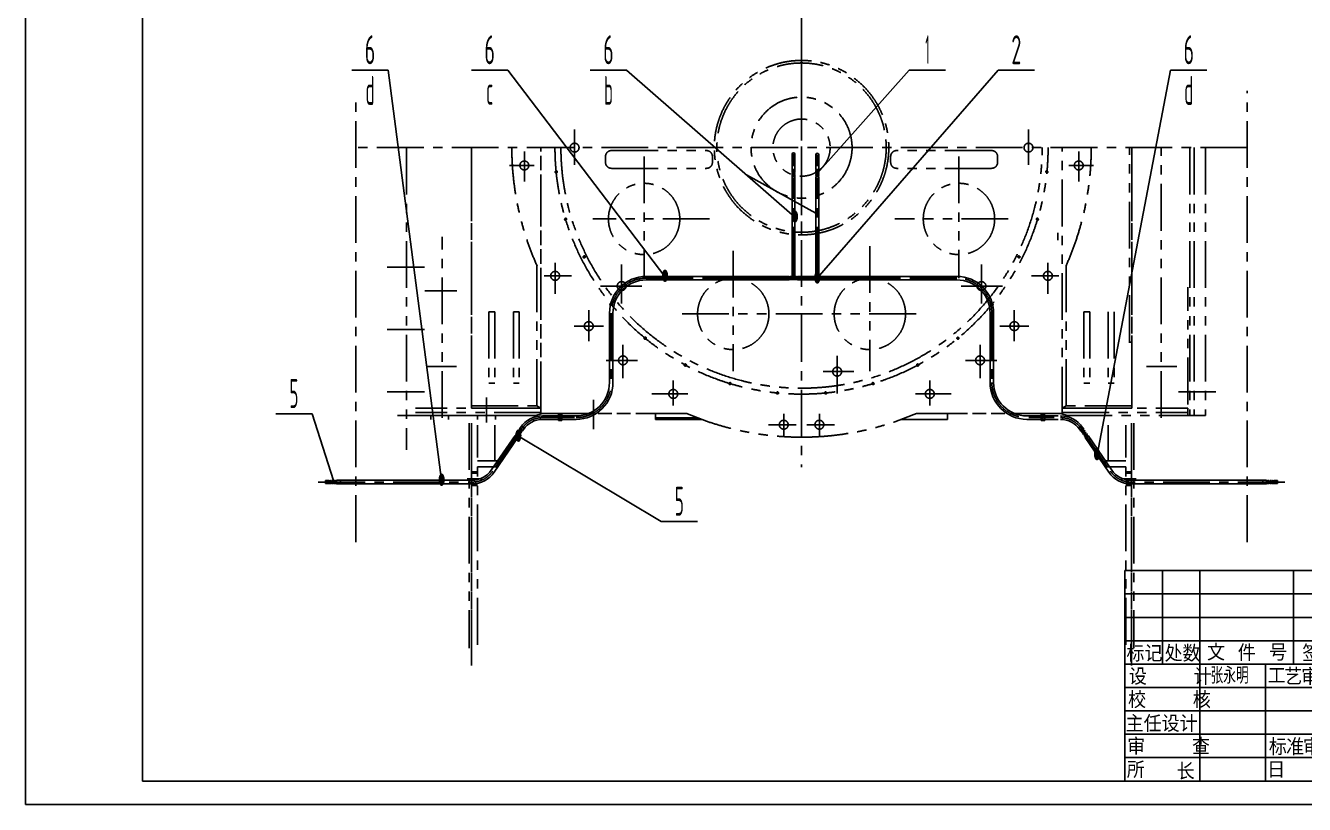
# Model space of a CAD drawing. Header units: millimetres. Extents: x 0 to 16800, y 0 to 11880.
# Drawn here: x 0 to 10934, y 0 to 6662 of the extents above; entities that cross this region are included whole.
import ezdxf
from ezdxf.enums import TextEntityAlignment as Align

# ---------------------------------------------------------------- set-up
doc = ezdxf.new("R2010")
doc.units = ezdxf.units.MM
doc.header["$LTSCALE"] = 400
doc.linetypes.add('G', pattern=[2, 1.25, -0.25, 0.25, -0.25])
doc.linetypes.add('K', pattern=[2.5, 1.25, -0.25, 0.25, -0.25, 0.25, -0.25])
for name, color, linetype in [('01', 7, 'Continuous'), ('02', 1, 'Continuous'), ('05', 4, 'G'), ('07', 6, 'K'), ('11', 3, 'Continuous'), ('THICK', 7, 'Continuous')]:
    doc.layers.add(name, color=color, linetype=linetype)
doc.styles.add('HZLIB', font='TXT.shx', dxfattribs={"width": 0.5, "height": 140})
doc.styles.get("Standard").update_dxf_attribs({"font": 'isocp', "width": 0.707, "bigfont": 'intecad.shx'})

# ---------------------------------------------------------------- blocks, each defined once
blk = doc.blocks.new('*X6')
at = {"color": 0}
for p, q in [((122.34, 4.5), (123.72, 4.5)), ((122.82, 4.8), (123.24, 4.8))]:
    blk.add_line(p, q, dxfattribs=at)
blk = doc.blocks.new('*X5')
at = {"color": 0}
for p, q in [((120.53, 7.8), (125.53, 7.8)), ((120.53, 7.5), (125.53, 7.5)), ((120.53, 7.2), (120.79, 7.2)), ((125.27, 7.2), (125.53, 7.2))]:
    blk.add_line(p, q, dxfattribs=at)
blk = doc.blocks.new('*X4')
at = {"color": 0}
for p, q in [((119.8, 8.4), (120.72, 8.4)), ((120.66, 8.7), (121.92, 8.7)), ((121.52, 9), (123.12, 9)), ((122.38, 9.3), (124.32, 9.3)), ((123.24, 9.6), (125.52, 9.6)), ((124.1, 9.9), (128.52, 9.9)), ((124.97, 10.2), (127.67, 10.2)), ((125.83, 10.5), (126.82, 10.5)), ((127.02, 9.6), (129.37, 9.6)), ((128.22, 9.3), (130.22, 9.3)), ((129.42, 9), (131.07, 9)), ((130.62, 8.7), (131.92, 8.7)), ((131.82, 8.4), (132.77, 8.4)), ((118.22, 7.8), (118.32, 7.8)), ((118.22, 7.5), (118.27, 7.5)), ((118.22, 7.2), (118.27, 7.2)), ((118.22, 6.9), (118.27, 6.9)), ((118.22, 6.6), (118.27, 6.6)), ((118.22, 6.3), (118.27, 6.3)), ((118.22, 6), (118.27, 6)), ((118.22, 5.7), (118.27, 5.7)), ((118.94, 8.1), (119.52, 8.1)), ((133.02, 8.1), (133.62, 8.1)), ((134.22, 7.8), (134.32, 7.8)), ((134.27, 7.5), (134.32, 7.5)), ((134.27, 7.2), (134.32, 7.2)), ((134.27, 6.9), (134.32, 6.9)), ((134.27, 6.6), (134.32, 6.6)), ((134.27, 6.3), (134.32, 6.3)), ((134.27, 6), (134.32, 6)), ((134.27, 5.7), (134.32, 5.7)), ((118.22, 5.4), (118.27, 5.4)), ((118.22, 5.1), (118.27, 5.1)), ((118.22, 4.8), (118.27, 4.8)), ((118.79, 4.5), (119.42, 4.5)), ((119.61, 4.2), (120.62, 4.2)), ((120.43, 3.9), (121.82, 3.9)), ((121.26, 3.6), (123.02, 3.6)), ((122.08, 3.3), (124.22, 3.3)), ((122.91, 3), (125.42, 3)), ((127.12, 3), (129.7, 3)), ((128.32, 3.3), (130.51, 3.3)), ((129.52, 3.6), (131.32, 3.6)), ((130.72, 3.9), (132.14, 3.9)), ((131.92, 4.2), (132.95, 4.2)), ((133.12, 4.5), (133.76, 4.5)), ((134.27, 5.4), (134.32, 5.4)), ((134.27, 5.1), (134.32, 5.1)), ((134.27, 4.8), (134.32, 4.8)), ((123.73, 2.7), (128.89, 2.7)), ((124.55, 2.4), (128.07, 2.4)), ((125.38, 2.1), (127.26, 2.1)), ((126.2, 1.8), (126.45, 1.8))]:
    blk.add_line(p, q, dxfattribs=at)
blk = doc.blocks.new('*X7')
at = {"color": 0}
for p, q in [((127.06, 7.8), (132.06, 7.8)), ((127.06, 7.5), (132.06, 7.5)), ((127.06, 7.2), (127.32, 7.2)), ((128.3, 5.7), (130.1, 5.7)), ((128.77, 6), (130.57, 6)), ((129.23, 6.3), (131.04, 6.3)), ((129.7, 6.6), (131.51, 6.6)), ((130.16, 6.9), (131.98, 6.9)), ((130.62, 7.2), (132.06, 7.2)), ((127.84, 5.4), (129.64, 5.4))]:
    blk.add_line(p, q, dxfattribs=at)
blk = doc.blocks.new('*X8')
at = {"color": 0}
for p, q in [((127.06, 4.8), (132.06, 4.8)), ((127.06, 4.5), (132.06, 4.5)), ((131.84, 5.1), (132.06, 5.1))]:
    blk.add_line(p, q, dxfattribs=at)
blk = doc.blocks.new('headb')
at = {"layer": 'THICK'}
for p, q in [((-180, 45), (-180, 0)), ((-180, 45), (0, 45)), ((-172, 44.98), (-172, 45)), ((-172, 25), (-172, 45)), ((-164, 0), (-164, 45)), ((-144, 25), (-144, 45)), ((-130, 25), (-130, 45)), ((-120, 0), (-120, 45)), ((-65, 0), (-65, 45)), ((0, 0), (0, 45)), ((-180, 30), (-120, 30)), ((-65, 30), (0, 30)), ((-180, 25), (-120, 25)), ((-150, 0), (-150, 25)), ((-134, 0), (-134, 25)), ((-65, 24), (0, 24)), ((-49, 18), (-49, 24)), ((-32, 12), (-32, 24)), ((-16, 18), (-16, 24)), ((-120, 17.93), (-65, 17.93)), ((-65, 18), (0, 18)), ((-65, 12), (0, 12)), ((-180, 0), (0, 0))]:
    blk.add_line(p, q, dxfattribs=at)
at = {"layer": 'THICK', "color": 3}
for p, q in [((-180, 40), (-120, 40)), ((-180, 35), (-120, 35)), ((-180, 20), (-120, 20)), ((-180, 15), (-120, 15)), ((-180, 10), (-120, 10)), ((-61.04, 7.61), (-52.93, 10.43)), ((-60.99, 7.54), (-52.99, 9.54)), ((-52.99, 9.54), (-44.99, 7.54)), ((-52.93, 10.43), (-44.93, 7.61)), ((-61.04, 4.46), (-61.04, 7.61)), ((-60.99, 4.54), (-60.99, 7.54)), ((-58.73, 6.7), (-58.73, 7.7)), ((-58.73, 7.7), (-53.73, 7.7)), ((-58.23, 7.2), (-58.73, 6.7)), ((-54.23, 7.2), (-58.23, 7.2)), ((-56.45, 7.2), (-56.45, 4.46)), ((-56.23, 7.2), (-56.23, 4.46)), ((-55.98, 7.2), (-55.98, 4.46)), ((-53.73, 6.7), (-54.23, 7.2)), ((-53.73, 7.7), (-53.73, 6.7)), ((-52.2, 7.7), (-52.2, 6.7)), ((-52.2, 7.7), (-47.2, 7.7)), ((-52.2, 6.7), (-51.7, 7.2)), ((-48.26, 7.2), (-52.2, 4.65)), ((-51.7, 7.2), (-48.26, 7.2)), ((-47.2, 6.71), (-49.76, 5.07)), ((-47.2, 7.7), (-47.2, 6.7)), ((-44.99, 7.54), (-44.99, 4.54)), ((-44.93, 7.61), (-44.93, 4.46)), ((-180, 5), (-120, 5)), ((-52.93, 1.51), (-61.04, 4.46)), ((-52.99, 2.54), (-60.99, 4.54)), ((-56.23, 4.69), (-57.2, 4.08)), ((-57.2, 4.08), (-56.23, 4.08)), ((-56.23, 4.69), (-55.26, 4.08)), ((-55.26, 4.08), (-56.23, 4.08)), ((-44.99, 4.54), (-52.99, 2.54)), ((-44.93, 4.46), (-52.93, 1.51)), ((-52.2, 4.65), (-52.2, 4.08)), ((-52.2, 4.08), (-47.2, 4.08)), ((-49.76, 5.07), (-50.52, 4.58)), ((-47.7, 4.58), (-50.52, 4.58)), ((-47.2, 5.08), (-47.7, 4.58)), ((-47.2, 4.08), (-47.2, 5.08))]:
    blk.add_line(p, q, dxfattribs=at)
for name in ['*X4', '*X5', '*X7', '*X6', '*X8']:
    blk.add_blockref(name, (-179.26, -0.24), dxfattribs=at)
at = {"insert": (-161.72, 24.32), "char_height": 3.5, "width": 10.6801, "attachment_point": 1}
blk.add_mtext('张永明', dxfattribs=at)
at = {"layer": 'THICK', "color": 3}
for s, height, p in [('\\M+5B1EA\\M+5BCC7', 3.5, (-175.84, 27.44)), ('\\M+5B4A6\\M+5CAFD', 3.5, (-167.69, 27.44)), ('\\M+5CEC4', 3.5, (-160.55, 27.69)), ('\\M+5BCFE', 3.5, (-153.97, 27.57)), ('\\M+5BAC5', 3.5, (-147.27, 27.57)), ('\\M+5C8D5\\M+5C6DA', 3.5, (-124.75, 27.41)), ('\\M+5B9A4', 3.5, (-147.58, 22.5)), ('\\M+5D2D5', 3.5, (-144.03, 22.5)), ('\\M+5C9F3', 3.5, (-140.42, 22.5)), ('\\M+5B2E9', 3.5, (-136.94, 22.36)), ('\\M+5B9B2          \\M+5D5C5', 3.5, (-48.72, 15.02)), ('\\M+5B5DA          \\M+5D5C5', 3.5, (-15.74, 15.02)), ('\\M+5CDA8\\M+5D3C3\\M+5BCBC\\M+5CAF5\\M+5CCF5\\M+5BCFE', 5, (-91.97, 12.99)), ('\\M+5B1EA', 3.5, (-147.32, 7.46)), ('\\M+5D7BC', 3.5, (-143.65, 7.46)), ('\\M+5C9F3', 3.5, (-140.04, 7.46)), ('\\M+5B2E9', 3.5, (-136.84, 7.46)), ('\\M+5CBF9', 3.5, (-177.7, 2.53)), ('\\M+5B3A4', 3.5, (-167.02, 2.21))]:
    blk.add_text(s, height=height, dxfattribs=at).set_placement(p, align=Align.MIDDLE)
for s, p in [('\\M+5C7A9 \\M+5D7D6', (-142.1, 25.56)), ('\\M+5C9E8     \\M+5BCC6', (-179.18, 20.57)), ('\\M+5D6D8   \\M+5C1BF', (-62.07, 19.09)), ('\\M+5B1C8   \\M+5C0FD', (-30.16, 19.17)), ('\\M+5D0A3     \\M+5BACB', (-179.36, 15.59)), ('\\M+5D6F7\\M+5C8CE\\M+5C9E8\\M+5BCC6', (-179.87, 10.5)), ('\\M+5C9F3     \\M+5B2E9', (-179.54, 5.64)), ('\\M+5C8D5     \\M+5C6DA', (-149.6, 0.66))]:
    blk.add_text(s, height=3.5, dxfattribs=at).set_placement(p)
at = {"layer": 'THICK', "color": 3, "width": 0.8}
blk.add_text('\\M+5CCAB\\M+5D6D8\\M+5BCBC\\M+5CAF5\\M+5D6D0\\M+5D0C4', height=7, dxfattribs=at).set_placement((-41.48, 1.9))
at = {"layer": 'THICK', "color": 3, "style": 'HZLIB', "width": 0.8}
blk.add_text('JB/T 5000', height=4, dxfattribs=at).set_placement((-105.63, 3.05))
blk = doc.blocks.new('*U11')
at = {"layer": '01'}
for points in [[(25, 292), (25, 5)], [(25, 5), (415, 5)]]:
    blk.add_lwpolyline(points, dxfattribs=at)
at = {"layer": '02'}
for points in [[(0, 297), (0, 0)], [(0, 0), (420, 0)]]:
    blk.add_lwpolyline(points, dxfattribs=at)

msp = doc.modelspace()

# ---------------------------------------------------------------- linework, layer by layer
at = {"layer": '01', "ltscale": 0.8}
for p, q in [((6552.99, 5463.41), (6552.99, 5565.02)), ((6577.99, 5463.41), (6577.99, 5560.9)), ((6756.77, 5463.41), (6756.77, 5557.81)), ((6781.77, 5463.41), (6781.77, 5556.78)), ((6552.99, 5463.41), (6552.99, 5431.41)), ((6577.99, 5463.41), (6552.99, 5463.41)), ((6552.99, 5421.41), (6552.99, 5411.41)), ((6552.99, 5411.41), (6552.99, 5421.41)), ((6552.99, 5405.99), (6552.99, 5395.99)), ((6552.99, 5395.99), (6552.99, 5405.99)), ((6552.99, 5378.56), (6552.99, 5388.56)), ((6552.99, 5378.56), (6552.99, 5388.56)), ((6552.99, 5378.56), (6552.99, 5388.56)), ((6552.99, 5336.56), (6552.99, 5368.56)), ((6552.99, 5336.56), (6552.99, 5368.56)), ((6554.79, 5431.41), (6554.79, 5421.41)), ((6554.79, 5368.56), (6554.79, 5378.56)), ((6554.79, 5368.56), (6554.79, 5378.56)), ((6556.77, 5395.99), (6556.77, 5388.56)), ((6556.96, 5411.41), (6556.96, 5405.99)), ((6560.78, 5421.41), (6560.78, 5411.41)), ((6560.78, 5405.99), (6560.78, 5395.99)), ((6560.78, 5378.56), (6560.78, 5388.56)), ((6560.78, 5378.56), (6560.78, 5388.56)), ((6570.19, 5421.41), (6570.19, 5411.41)), ((6570.19, 5405.99), (6570.19, 5395.99)), ((6570.19, 5378.56), (6570.19, 5388.56)), ((6570.19, 5378.56), (6570.19, 5388.56)), ((6574.59, 5411.41), (6574.59, 5405.99)), ((6574.59, 5395.99), (6574.59, 5388.56)), ((6576.18, 5431.41), (6576.18, 5421.41)), ((6576.18, 5368.56), (6576.18, 5378.56)), ((6576.18, 5368.56), (6576.18, 5378.56)), ((6577.99, 5463.41), (6577.99, 5431.41)), ((6577.99, 5421.41), (6577.99, 5411.41)), ((6577.99, 5411.41), (6577.99, 5421.41)), ((6577.99, 5405.99), (6577.99, 5395.99)), ((6577.99, 5395.99), (6577.99, 5405.99)), ((6577.99, 5378.56), (6577.99, 5388.56)), ((6577.99, 5378.56), (6577.99, 5388.56)), ((6577.99, 5378.56), (6577.99, 5388.56)), ((6577.99, 5336.56), (6577.99, 5368.56)), ((6577.99, 5336.56), (6577.99, 5368.56)), ((6756.77, 5463.41), (6756.77, 5431.41)), ((6781.77, 5463.41), (6756.77, 5463.41)), ((6756.77, 5411.41), (6756.77, 5421.41)), ((6756.77, 5421.41), (6756.77, 5411.41)), ((6756.77, 5395.99), (6756.77, 5405.99)), ((6756.77, 5405.99), (6756.77, 5395.99)), ((6756.77, 5378.56), (6756.77, 5388.56)), ((6756.77, 5378.56), (6756.77, 5388.56)), ((6756.77, 5378.56), (6756.77, 5388.56)), ((6756.77, 5336.56), (6756.77, 5368.56)), ((6756.77, 5336.56), (6756.77, 5368.56)), ((6758.58, 5431.41), (6758.58, 5421.41)), ((6758.58, 5368.56), (6758.58, 5378.56)), ((6758.58, 5368.56), (6758.58, 5378.56)), ((6760.01, 5411.41), (6760.01, 5405.99)), ((6760.01, 5395.99), (6760.01, 5388.56)), ((6764.57, 5421.41), (6764.57, 5411.41)), ((6764.57, 5405.99), (6764.57, 5395.99)), ((6764.57, 5378.56), (6764.57, 5388.56)), ((6764.57, 5378.56), (6764.57, 5388.56)), ((6773.98, 5421.41), (6773.98, 5411.41)), ((6773.98, 5405.99), (6773.98, 5395.99)), ((6773.98, 5378.56), (6773.98, 5388.56)), ((6773.98, 5378.56), (6773.98, 5388.56)), ((6778.08, 5395.99), (6778.08, 5388.56)), ((6778.9, 5411.41), (6778.9, 5405.99)), ((6779.96, 5431.41), (6779.96, 5421.41)), ((6779.96, 5368.56), (6779.96, 5378.56)), ((6779.96, 5368.56), (6779.96, 5378.56)), ((6781.77, 5463.41), (6781.77, 5431.41)), ((6781.77, 5411.41), (6781.77, 5421.41)), ((6781.77, 5421.41), (6781.77, 5411.41)), ((6781.77, 5395.99), (6781.77, 5405.99)), ((6781.77, 5405.99), (6781.77, 5395.99)), ((6781.77, 5378.56), (6781.77, 5388.56)), ((6781.77, 5378.56), (6781.77, 5388.56)), ((6781.77, 5378.56), (6781.77, 5388.56)), ((6781.77, 5336.56), (6781.77, 5368.56)), ((6781.77, 5336.56), (6781.77, 5368.56)), ((6552.99, 4572.65), (6552.99, 5354.57)), ((6577.99, 5336.56), (6552.99, 5336.56)), ((6577.99, 5336.56), (6552.99, 5336.56)), ((6577.99, 4572.65), (6577.99, 5355.87)), ((6756.77, 4572.65), (6756.77, 5354.57)), ((6781.77, 5336.56), (6756.77, 5336.56)), ((6781.77, 5336.56), (6756.77, 5336.56)), ((6781.77, 4572.65), (6781.77, 5355.87)), ((6528.18, 4512.29), (6538.18, 4512.29)), ((6528.18, 4490.9), (6538.18, 4490.9)), ((6538.18, 4514.09), (6548.18, 4514.09)), ((6538.18, 4506.3), (6548.18, 4506.3)), ((6538.18, 4496.89), (6548.18, 4496.89)), ((6538.18, 4489.09), (6548.18, 4489.09)), ((6548.18, 4514.09), (6548.18, 4489.09)), ((6556.11, 4509.89), (6548.18, 4509.89)), ((6548.18, 4490.99), (6581.07, 4490.99)), ((6552.99, 4572.65), (6552.99, 4540.65)), ((6577.99, 4572.65), (6552.99, 4572.65)), ((6552.99, 4530.65), (6552.99, 4520.65)), ((6554.79, 4540.65), (6554.79, 4530.65)), ((6555.4, 4520.65), (6555.4, 4514.09)), ((6555.4, 4514.09), (6573.47, 4514.09)), ((6556.11, 4514.09), (6556.11, 4509.89)), ((6560.78, 4530.65), (6560.78, 4520.65)), ((6565.49, 4501.59), (6565.49, 4528.59)), ((6570.19, 4530.65), (6570.19, 4520.65)), ((6572.73, 4514.09), (6572.73, 4509.89)), ((6572.73, 4509.89), (6581.07, 4509.89)), ((6573.47, 4514.09), (6573.47, 4520.65)), ((6576.18, 4540.65), (6576.18, 4530.65)), ((6577.99, 4572.65), (6577.99, 4540.65)), ((6577.99, 4530.65), (6577.99, 4520.65)), ((6591.07, 4514.09), (6581.07, 4514.09)), ((6581.07, 4514.09), (6581.07, 4489.09)), ((6591.07, 4506.3), (6581.07, 4506.3)), ((6591.07, 4496.89), (6581.07, 4496.89)), ((6591.07, 4489.09), (6581.07, 4489.09)), ((6601.07, 4512.29), (6591.07, 4512.29)), ((6601.07, 4490.9), (6591.07, 4490.9)), ((6731.96, 4512.29), (6741.96, 4512.29)), ((6731.96, 4490.9), (6741.96, 4490.9)), ((6741.96, 4514.09), (6751.96, 4514.09)), ((6741.96, 4506.3), (6751.96, 4506.3)), ((6741.96, 4496.89), (6751.96, 4496.89)), ((6741.96, 4489.09), (6751.96, 4489.09)), ((6751.96, 4514.09), (6751.96, 4489.09)), ((6759.89, 4509.89), (6751.96, 4509.89)), ((6751.96, 4490.99), (6784.86, 4490.99)), ((6756.77, 4572.65), (6756.77, 4540.65)), ((6781.77, 4572.65), (6756.77, 4572.65)), ((6756.77, 4530.65), (6756.77, 4520.65)), ((6758.58, 4540.65), (6758.58, 4530.65)), ((6759.18, 4520.65), (6759.18, 4514.09)), ((6759.18, 4514.09), (6777.25, 4514.09)), ((6759.89, 4514.09), (6759.89, 4509.89)), ((6764.57, 4530.65), (6764.57, 4520.65)), ((6769.27, 4501.59), (6769.27, 4528.59)), ((6773.98, 4530.65), (6773.98, 4520.65)), ((6776.51, 4514.09), (6776.51, 4509.89)), ((6776.51, 4509.89), (6784.86, 4509.89)), ((6777.25, 4514.09), (6777.25, 4520.65)), ((6779.96, 4540.65), (6779.96, 4530.65)), ((6781.77, 4572.65), (6781.77, 4540.65)), ((6781.77, 4530.65), (6781.77, 4520.65)), ((6784.86, 4514.09), (6784.86, 4489.09)), ((6794.86, 4514.09), (6784.86, 4514.09)), ((6794.86, 4506.3), (6784.86, 4506.3)), ((6794.86, 4496.89), (6784.86, 4496.89)), ((6794.86, 4489.09), (6784.86, 4489.09)), ((6804.86, 4512.29), (6794.86, 4512.29)), ((6804.86, 4490.9), (6794.86, 4490.9)), ((3615.96, 3325.19), (3463.96, 3325.19)), ((3463.96, 3325.19), (3463.96, 3293.09)), ((3615.96, 3325.19), (3615.96, 3293.09)), ((4192.91, 3163.26), (4198.56, 3171.51)), ((4192.91, 3163.26), (4198.56, 3171.51)), ((4192.91, 3163.26), (4198.56, 3171.51)), ((4205.88, 3175.5), (4201.68, 3169.37)), ((4202.76, 3177.64), (4208.41, 3185.89)), ((4208.41, 3185.89), (4202.76, 3177.64)), ((4214.84, 3181.49), (4209.19, 3173.24)), ((4214.75, 3188.12), (4211.69, 3183.65)), ((4218.26, 3200.27), (4212.61, 3192.02)), ((4218.26, 3200.27), (4212.61, 3192.02)), ((4218.26, 3200.27), (4212.61, 3192.02)), ((4222.6, 3176.17), (4216.95, 3167.92)), ((4224.69, 3195.86), (4219.04, 3187.61)), ((4224.69, 3195.86), (4219.04, 3187.61)), ((4225.4, 3207.5), (4219.75, 3199.25)), ((4225.4, 3207.5), (4219.75, 3199.25)), ((4231.26, 3223.59), (4221.89, 3209.9)), ((4223.38, 3163.51), (4229.03, 3171.76)), ((4229.03, 3171.76), (4223.38, 3163.51)), ((4229.3, 3178.16), (4226.23, 3173.68)), ((4232.45, 3190.54), (4226.8, 3182.3)), ((4232.45, 3190.54), (4226.8, 3182.3)), ((4238.88, 3186.14), (4233.23, 3177.89)), ((4238.88, 3186.14), (4233.23, 3177.89)), ((4238.88, 3186.14), (4233.23, 3177.89)), ((4243.05, 3195.41), (4237.39, 3187.16)), ((4243.05, 3195.41), (4237.39, 3187.16)), ((4264.69, 3219.37), (4239.94, 3236.33)), ((4262.62, 3220.79), (4242, 3234.92)), ((4255.96, 3206.63), (4246.6, 3192.98)), ((9004.24, 3219.37), (9028.98, 3236.33)), ((9006.3, 3220.79), (9026.92, 3234.92)), ((9012.97, 3206.63), (9022.32, 3192.98)), ((9025.88, 3195.41), (9031.53, 3187.16)), ((9025.88, 3195.41), (9031.53, 3187.16)), ((9030.04, 3186.14), (9035.69, 3177.89)), ((9030.04, 3186.14), (9035.69, 3177.89)), ((9030.04, 3186.14), (9035.69, 3177.89)), ((9036.47, 3190.54), (9042.12, 3182.3)), ((9036.47, 3190.54), (9042.12, 3182.3)), ((9037.66, 3223.59), (9047.03, 3209.9)), ((9039.63, 3178.16), (9042.69, 3173.68)), ((9045.54, 3163.51), (9039.89, 3171.76)), ((9039.89, 3171.76), (9045.54, 3163.51)), ((9043.52, 3207.5), (9049.17, 3199.25)), ((9043.52, 3207.5), (9049.17, 3199.25)), ((9044.23, 3195.86), (9049.88, 3187.61)), ((9044.23, 3195.86), (9049.88, 3187.61)), ((9046.32, 3176.17), (9051.97, 3167.92)), ((9050.66, 3200.27), (9056.31, 3192.02)), ((9050.66, 3200.27), (9056.31, 3192.02)), ((9050.66, 3200.27), (9056.31, 3192.02)), ((9054.08, 3181.49), (9059.73, 3173.24)), ((9054.17, 3188.12), (9057.23, 3183.65)), ((9066.16, 3177.64), (9060.51, 3185.89)), ((9060.51, 3185.89), (9066.16, 3177.64)), ((9063.04, 3175.5), (9067.24, 3169.37)), ((9076.02, 3163.26), (9070.36, 3171.51)), ((9076.02, 3163.26), (9070.36, 3171.51)), ((9076.02, 3163.26), (9070.36, 3171.51)), ((3981.49, 2859.02), (4185.23, 3156.4)), ((4006.18, 2842.07), (4209.94, 3139.47)), ((4191.85, 3113.07), (4167.11, 3130.03)), ((4189.79, 3114.49), (4169.17, 3128.62)), ((4188.74, 3153.99), (4194.4, 3162.24)), ((4188.74, 3153.99), (4194.4, 3162.24)), ((4199.34, 3158.86), (4204.99, 3167.11)), ((4199.34, 3158.86), (4204.99, 3167.11)), ((4206.39, 3141.91), (4212.04, 3150.15)), ((4206.39, 3141.91), (4212.04, 3150.15)), ((4207.1, 3153.54), (4212.75, 3161.79)), ((4207.1, 3153.54), (4212.75, 3161.79)), ((4213.53, 3149.13), (4219.18, 3157.38)), ((4213.53, 3149.13), (4219.18, 3157.38)), ((4213.53, 3149.13), (4219.18, 3157.38)), ((4220.58, 3165.43), (4216.38, 3159.3)), ((9048.34, 3165.43), (9052.54, 3159.3)), ((9055.39, 3149.13), (9049.74, 3157.38)), ((9055.39, 3149.13), (9049.74, 3157.38)), ((9055.39, 3149.13), (9049.74, 3157.38)), ((9061.82, 3153.54), (9056.17, 3161.79)), ((9061.82, 3153.54), (9056.17, 3161.79)), ((9062.53, 3141.91), (9056.88, 3150.15)), ((9062.53, 3141.91), (9056.88, 3150.15)), ((9262.75, 2842.07), (9058.98, 3139.47)), ((9069.59, 3158.86), (9063.93, 3167.11)), ((9069.59, 3158.86), (9063.93, 3167.11)), ((9080.18, 3153.99), (9074.52, 3162.24)), ((9080.18, 3153.99), (9074.52, 3162.24)), ((9077.07, 3113.07), (9101.82, 3130.03)), ((9079.13, 3114.49), (9099.75, 3128.62)), ((9287.44, 2859.02), (9083.69, 3156.4)), ((2564.4, 2769.56), (2564.4, 2744.56)), ((2564.4, 2769.56), (2596.4, 2769.56)), ((2564.4, 2744.56), (2596.4, 2744.56)), ((2596.4, 2767.76), (2606.4, 2767.76)), ((2596.4, 2746.37), (2606.4, 2746.37)), ((2616.4, 2769.56), (2606.4, 2769.56)), ((2606.4, 2769.56), (2616.4, 2769.56)), ((2606.4, 2761.77), (2616.4, 2761.77)), ((2606.4, 2752.36), (2616.4, 2752.36)), ((2616.4, 2744.56), (2606.4, 2744.56)), ((2606.4, 2744.56), (2616.4, 2744.56)), ((2616.4, 2766.17), (2621.83, 2766.17)), ((2616.4, 2748.54), (2621.83, 2748.54)), ((2631.83, 2769.56), (2621.83, 2769.56)), ((2621.83, 2769.56), (2631.83, 2769.56)), ((2621.83, 2761.77), (2631.83, 2761.77)), ((2621.83, 2752.36), (2631.83, 2752.36)), ((2631.83, 2744.56), (2621.83, 2744.56)), ((2621.83, 2744.56), (2631.83, 2744.56)), ((2631.83, 2766.17), (2639.25, 2766.17)), ((2631.83, 2748.35), (2639.25, 2748.35)), ((2649.25, 2769.56), (2639.25, 2769.56)), ((2649.25, 2769.56), (2639.25, 2769.56)), ((2649.25, 2769.56), (2639.25, 2769.56)), ((2649.25, 2761.77), (2639.25, 2761.77)), ((2649.25, 2761.77), (2639.25, 2761.77)), ((2649.25, 2752.36), (2639.25, 2752.36)), ((2649.25, 2752.36), (2639.25, 2752.36)), ((2649.25, 2744.56), (2639.25, 2744.56)), ((2649.25, 2744.56), (2639.25, 2744.56)), ((2649.25, 2744.56), (2639.25, 2744.56)), ((2659.25, 2767.76), (2649.25, 2767.76)), ((2659.25, 2767.76), (2649.25, 2767.76)), ((2659.25, 2746.37), (2649.25, 2746.37)), ((2659.25, 2746.37), (2649.25, 2746.37)), ((2691.25, 2772.07), (2659.25, 2772.07)), ((2689.88, 2742.11), (2659.25, 2742.11)), ((2689.88, 2742.06), (3816.44, 2742.06)), ((2690.65, 2772.07), (3816.5, 2772.07)), ((2691.25, 2772.07), (2691.25, 2742.06)), ((2691.25, 2769.56), (2691.25, 2744.56)), ((10578.27, 2772.07), (9405.96, 2772.07)), ((10578.27, 2772.07), (9405.96, 2772.07)), ((10579.04, 2742.06), (9406.73, 2742.06)), ((10579.04, 2742.06), (9406.73, 2742.06)), ((10577.67, 2772.07), (10577.67, 2742.06)), ((10577.67, 2772.07), (10609.67, 2772.07)), ((10577.67, 2769.56), (10577.67, 2744.56)), ((10579.04, 2742.11), (10609.67, 2742.11)), ((10609.67, 2767.76), (10619.67, 2767.76)), ((10609.67, 2767.76), (10619.67, 2767.76)), ((10609.67, 2746.37), (10619.67, 2746.37)), ((10609.67, 2746.37), (10619.67, 2746.37)), ((10619.67, 2769.56), (10629.67, 2769.56)), ((10619.67, 2769.56), (10629.67, 2769.56)), ((10619.67, 2769.56), (10629.67, 2769.56)), ((10619.67, 2761.77), (10629.67, 2761.77)), ((10619.67, 2761.77), (10629.67, 2761.77)), ((10619.67, 2752.36), (10629.67, 2752.36)), ((10619.67, 2752.36), (10629.67, 2752.36)), ((10619.67, 2744.56), (10629.67, 2744.56)), ((10619.67, 2744.56), (10629.67, 2744.56)), ((10619.67, 2744.56), (10629.67, 2744.56)), ((10637.1, 2766.17), (10629.67, 2766.17)), ((10637.1, 2748.35), (10629.67, 2748.35)), ((10647.1, 2769.56), (10637.1, 2769.56)), ((10637.1, 2769.56), (10647.1, 2769.56)), ((10647.1, 2761.77), (10637.1, 2761.77)), ((10647.1, 2752.36), (10637.1, 2752.36)), ((10647.1, 2744.56), (10637.1, 2744.56)), ((10637.1, 2744.56), (10647.1, 2744.56)), ((10652.52, 2766.17), (10647.1, 2766.17)), ((10652.52, 2748.54), (10647.1, 2748.54)), ((10662.52, 2769.56), (10652.52, 2769.56)), ((10652.52, 2769.56), (10662.52, 2769.56)), ((10662.52, 2761.77), (10652.52, 2761.77)), ((10662.52, 2752.36), (10652.52, 2752.36)), ((10662.52, 2744.56), (10652.52, 2744.56)), ((10652.52, 2744.56), (10662.52, 2744.56)), ((10672.52, 2767.76), (10662.52, 2767.76)), ((10672.52, 2746.37), (10662.52, 2746.37)), ((10704.52, 2769.56), (10672.52, 2769.56)), ((10704.52, 2744.56), (10672.52, 2744.56)), ((10704.52, 2769.56), (10704.52, 2744.56))]:
    msp.add_line(p, q, dxfattribs=at)
at = {"layer": '01', "color": 7, "linetype": 'Continuous', "ltscale": 0.8}
for p, q in [((6577.99, 5431.41), (6552.99, 5431.41)), ((6577.99, 5421.41), (6552.99, 5421.41)), ((6577.99, 5411.41), (6552.99, 5411.41)), ((6577.99, 5405.99), (6552.99, 5405.99)), ((6577.99, 5395.99), (6552.99, 5395.99)), ((6577.99, 5388.56), (6552.99, 5388.56)), ((6577.99, 5388.56), (6552.99, 5388.56)), ((6577.99, 5378.56), (6552.99, 5378.56)), ((6577.99, 5378.56), (6552.99, 5378.56)), ((6577.99, 5368.56), (6552.99, 5368.56)), ((6577.99, 5368.56), (6552.99, 5368.56)), ((6781.77, 5431.41), (6756.77, 5431.41)), ((6781.77, 5421.41), (6756.77, 5421.41)), ((6781.77, 5411.41), (6756.77, 5411.41)), ((6781.77, 5405.99), (6756.77, 5405.99)), ((6781.77, 5395.99), (6756.77, 5395.99)), ((6781.77, 5388.56), (6756.77, 5388.56)), ((6781.77, 5388.56), (6756.77, 5388.56)), ((6781.77, 5378.56), (6756.77, 5378.56)), ((6781.77, 5378.56), (6756.77, 5378.56)), ((6781.77, 5368.56), (6756.77, 5368.56)), ((6781.77, 5368.56), (6756.77, 5368.56)), ((5307.37, 4516.59), (6528.18, 4516.59)), ((5307.37, 4486.59), (6528.18, 4486.59)), ((6482.97, 4486.59), (6482.97, 4516.59)), ((6528.18, 4486.59), (6528.18, 4516.59)), ((6538.18, 4489.09), (6538.18, 4514.09)), ((6577.99, 4540.65), (6552.99, 4540.65)), ((6577.99, 4530.65), (6552.99, 4530.65)), ((6577.99, 4520.65), (6552.99, 4520.65)), ((6591.07, 4489.09), (6591.07, 4514.09)), ((7961.55, 4516.59), (6601.07, 4516.59)), ((6601.07, 4486.59), (6601.07, 4516.59)), ((7961.55, 4486.59), (6601.07, 4486.59)), ((6646.28, 4486.59), (6646.28, 4516.59)), ((6686.75, 4486.59), (6686.75, 4516.59)), ((6731.96, 4486.59), (6731.96, 4516.59)), ((6741.96, 4489.09), (6741.96, 4514.09)), ((6781.77, 4540.65), (6756.77, 4540.65)), ((6781.77, 4530.65), (6756.77, 4530.65)), ((6781.77, 4520.65), (6756.77, 4520.65)), ((6794.86, 4489.09), (6794.86, 4514.09)), ((6804.86, 4486.59), (6804.86, 4516.59)), ((6850.06, 4486.59), (6850.06, 4516.59)), ((4992.37, 4201.59), (4992.37, 3608.59)), ((5022.37, 4201.59), (5022.37, 3608.59)), ((8246.55, 4201.59), (8246.55, 3608.59)), ((8276.55, 4201.59), (8276.55, 3608.59)), ((4420.95, 3293.59), (4707.37, 3293.59)), ((4421, 3323.59), (4707.37, 3323.59)), ((4555.59, 3284.66), (4555.61, 3287.66)), ((4555.59, 3284.66), (4585.59, 3284.52)), ((4555.8, 3329.66), (4555.61, 3287.66)), ((4555.61, 3287.66), (4585.61, 3287.52)), ((4585.7, 3308.52), (4555.7, 3308.66)), ((4585.8, 3329.52), (4555.8, 3329.66)), ((4556.87, 3343.65), (4556.8, 3329.65)), ((4556.8, 3329.65), (4564.8, 3329.62)), ((4584.87, 3343.52), (4556.87, 3343.65)), ((4558.86, 3341.65), (4558.81, 3331.65)), ((4558.81, 3331.65), (4564.81, 3331.62)), ((4582.86, 3341.53), (4558.86, 3341.65)), ((4564.81, 3331.62), (4564.8, 3329.62)), ((4576.81, 3331.56), (4576.8, 3329.56)), ((4576.8, 3329.56), (4584.8, 3329.52)), ((4576.81, 3331.56), (4582.81, 3331.53)), ((4582.81, 3331.53), (4582.86, 3341.53)), ((4584.8, 3329.52), (4584.87, 3343.52)), ((4585.59, 3284.52), (4585.61, 3287.52)), ((4585.61, 3287.52), (4585.8, 3329.52)), ((8829.62, 3323.59), (8561.55, 3323.59)), ((8829.62, 3293.59), (8561.55, 3293.59)), ((8683.12, 3329.52), (8713.12, 3329.66)), ((8683.32, 3287.52), (8683.12, 3329.52)), ((8683.22, 3308.52), (8713.22, 3308.66)), ((8713.32, 3287.66), (8683.32, 3287.52)), ((8683.33, 3284.52), (8683.32, 3287.52)), ((8713.33, 3284.66), (8683.33, 3284.52)), ((8684.05, 3343.52), (8712.05, 3343.65)), ((8684.12, 3329.52), (8684.05, 3343.52)), ((8692.12, 3329.56), (8684.12, 3329.52)), ((8686.06, 3341.53), (8710.06, 3341.65)), ((8686.11, 3331.53), (8686.06, 3341.53)), ((8692.11, 3331.56), (8686.11, 3331.53)), ((8692.11, 3331.56), (8692.12, 3329.56)), ((8710.11, 3331.65), (8704.11, 3331.62)), ((8704.11, 3331.62), (8704.12, 3329.62)), ((8712.12, 3329.65), (8704.12, 3329.62)), ((8710.06, 3341.65), (8710.11, 3331.65)), ((8712.05, 3343.65), (8712.12, 3329.65)), ((8713.12, 3329.66), (8713.32, 3287.66)), ((8713.33, 3284.66), (8713.32, 3287.66)), ((4219.18, 3157.38), (4198.56, 3171.51)), ((4219.18, 3157.38), (4198.56, 3171.51)), ((4223.38, 3163.51), (4202.76, 3177.64)), ((4229.03, 3171.76), (4208.41, 3185.89)), ((4233.23, 3177.89), (4212.61, 3192.02)), ((4233.23, 3177.89), (4212.61, 3192.02)), ((4238.88, 3186.14), (4218.26, 3200.27)), ((4238.88, 3186.14), (4218.26, 3200.27)), ((4246.6, 3192.98), (4221.89, 3209.9)), ((4244.54, 3194.39), (4223.91, 3208.52)), ((9022.32, 3192.98), (9047.03, 3209.9)), ((9024.38, 3194.39), (9045.01, 3208.52)), ((9030.04, 3186.14), (9050.66, 3200.27)), ((9030.04, 3186.14), (9050.66, 3200.27)), ((9035.69, 3177.89), (9056.31, 3192.02)), ((9035.69, 3177.89), (9056.31, 3192.02)), ((9039.89, 3171.76), (9060.51, 3185.89)), ((9045.54, 3163.51), (9066.16, 3177.64)), ((9049.74, 3157.38), (9070.36, 3171.51)), ((9049.74, 3157.38), (9070.36, 3171.51)), ((4209.94, 3139.47), (4185.23, 3156.4)), ((4207.88, 3140.88), (4187.25, 3155.01)), ((4213.53, 3149.13), (4192.91, 3163.26)), ((4213.53, 3149.13), (4192.91, 3163.26)), ((9055.39, 3149.13), (9076.02, 3163.26)), ((9055.39, 3149.13), (9076.02, 3163.26)), ((9058.98, 3139.47), (9083.69, 3156.4)), ((9061.04, 3140.88), (9081.67, 3155.01)), ((2596.4, 2769.56), (2596.4, 2744.56)), ((2606.4, 2769.56), (2606.4, 2744.56)), ((2616.4, 2769.56), (2616.4, 2744.56)), ((2621.83, 2769.56), (2621.83, 2744.56)), ((2631.83, 2769.56), (2631.83, 2744.56)), ((2639.25, 2769.56), (2639.25, 2744.56)), ((2639.25, 2769.56), (2639.25, 2744.56)), ((2649.25, 2769.56), (2649.25, 2744.56)), ((2649.25, 2769.56), (2649.25, 2744.56)), ((2659.25, 2772.07), (2659.25, 2742.11)), ((2659.25, 2769.56), (2659.25, 2744.56)), ((10609.67, 2772.07), (10609.67, 2742.11)), ((10609.67, 2769.56), (10609.67, 2744.56)), ((10619.67, 2769.56), (10619.67, 2744.56)), ((10619.67, 2769.56), (10619.67, 2744.56)), ((10629.67, 2769.56), (10629.67, 2744.56)), ((10629.67, 2769.56), (10629.67, 2744.56)), ((10637.1, 2769.56), (10637.1, 2744.56)), ((10647.1, 2769.56), (10647.1, 2744.56)), ((10652.52, 2769.56), (10652.52, 2744.56)), ((10662.52, 2769.56), (10662.52, 2744.56)), ((10672.52, 2769.56), (10672.52, 2744.56))]:
    msp.add_line(p, q, dxfattribs=at)
at = {"layer": '01', "ltscale": 0.8}
for centre in [(6565.49, 5561.93), (6769.27, 5556.78)]:
    msp.add_circle(centre, 12.5, dxfattribs=at)
at = {"layer": '01', "color": 7, "linetype": 'Continuous', "ltscale": 0.8}
for centre, radius, start, end in [((5307.37, 4201.59), 315, 90, 180), ((5307.37, 4201.59), 285, 90, 180), ((7961.55, 4201.59), 315, 0, 90), ((7961.55, 4201.59), 285, 0, 90), ((4707.37, 3608.59), 315, 270, 0), ((4707.37, 3608.59), 285, 270, 0), ((8561.55, 3608.59), 315, 180, 270), ((8561.55, 3608.59), 285, 180, 270)]:
    msp.add_arc(centre, radius, start, end, dxfattribs=at)
at = {"layer": '01', "ltscale": 0.8}
for centre, radius, start, end in [((4421, 3093.59), 230, 90, 145.583169), ((4420.95, 3093.59), 200, 90, 145.583169), ((8847.92, 3093.59), 230, 34.416831, 90), ((8847.98, 3093.59), 200, 34.416831, 90), ((3816.5, 2972.07), 200, 270, 325.583169), ((9452.43, 2972.07), 200, 214.416831, 270), ((3816.44, 2972.06), 230, 270, 325.583169), ((9452.48, 2972.06), 230, 214.416831, 270)]:
    msp.add_arc(centre, radius, start, end, dxfattribs=at)
at = {"layer": '02', "ltscale": 0.8}
for p, q in [((3100.13, 6281.05), (2790.13, 6281.05)), ((3557.05, 2772.07), (3100.13, 6281.05)), ((4123.03, 6281.05), (3813.03, 6281.05)), ((5466.9, 4516.59), (4123.03, 6281.05)), ((5138.5, 6281.05), (4828.5, 6281.05)), ((6577.99, 5023.06), (5138.5, 6281.05)), ((6769.27, 5395.99), (7555.88, 6281.05)), ((6769.27, 4501.59), (8315.95, 6281.05)), ((7555.88, 6281.05), (7865.88, 6281.05)), ((8315.95, 6281.05), (8625.95, 6281.05)), ((9160.86, 2990.77), (9790.45, 6281.05)), ((9790.45, 6281.05), (10100.45, 6281.05)), ((6163.31, 5385.46), (6781.77, 5041.92)), ((2449.13, 3341.09), (2139.13, 3341.09)), ((2631.83, 2769.56), (2449.13, 3341.09)), ((4213.53, 3149.13), (5434.45, 2420.09)), ((5434.45, 2420.09), (5744.45, 2420.09))]:
    msp.add_line(p, q, dxfattribs=at)
at = {"layer": '05', "color": 4, "linetype": 'G', "ltscale": 0.8}
for p, q in [((6634.46, 6746.69), (6634.46, 2884.54)), ((2824.46, 2243.75), (2824.46, 6070.42)), ((10444.46, 2243.75), (10444.46, 6103.2)), ((10444.46, 5617.59), (2824.46, 5617.59)), ((6565.49, 5463.41), (6565.49, 5561.93)), ((6769.27, 5463.41), (6769.27, 5556.78)), ((6565.49, 4540.65), (6565.49, 5355.22)), ((6769.27, 4540.65), (6769.27, 5355.22)), ((3090.88, 4595.19), (3410.86, 4595.19)), ((5307.37, 4501.59), (7440.12, 4501.59)), ((7961.55, 4501.59), (5828.8, 4501.59)), ((5007.37, 4201.59), (5007.37, 3623.59)), ((8261.55, 4201.59), (8261.55, 3623.59)), ((3090.88, 4061.79), (3410.86, 4061.79)), ((3090.88, 3528.39), (3410.86, 3528.39)), ((10178.04, 3528.39), (9858.06, 3528.39)), ((4420.94, 3308.59), (4692.37, 3308.59)), ((4570.9, 3350.12), (4570.57, 3280.06)), ((8795.02, 3308.59), (8576.55, 3308.59)), ((8698.02, 3350.12), (8698.35, 3280.06)), ((4243.58, 3215.11), (3993.8, 2850.54)), ((9025.34, 3215.11), (9275.12, 2850.54)), ((2502.85, 2757.06), (3816.44, 2757.06)), ((10766.07, 2757.06), (9406.73, 2757.06)), ((10766.07, 2757.06), (9406.73, 2757.06))]:
    msp.add_line(p, q, dxfattribs=at)
at = {"layer": '05', "ltscale": 0.8}
msp.add_line((3615.96, 3325.19), (3862.96, 3325.19), dxfattribs=at)
at = {"layer": '05', "color": 4, "linetype": 'G', "ltscale": 0.8}
for centre, radius, start, end in [((5307.37, 4201.59), 300, 90, 180), ((7961.55, 4201.59), 300, 0, 90), ((4707.37, 3608.59), 300, 270, 0), ((8561.55, 3608.59), 300, 180, 270), ((4420.94, 3093.59), 215, 90, 145.583169), ((8847.98, 3093.59), 215, 34.416831, 90), ((3816.44, 2972.06), 215, 270, 325.583169), ((9452.48, 2972.06), 215, 214.416831, 270)]:
    msp.add_arc(centre, radius, start, end, dxfattribs=at)
at = {"layer": '07', "color": 6, "linetype": 'K', "ltscale": 0.8}
for p, q in [((6634.46, 6400.03), (6634.46, 4805.03)), ((4693.96, 5773.12), (4693.96, 5471.74)), ((8574.96, 5773.12), (8574.96, 5471.74)), ((3256.26, 5617.59), (3256.26, 3032.3)), ((3811.5, 3388.59), (3811.5, 5617.59)), ((3811.5, 5611.09), (3811.5, 3388.59)), ((4264.46, 5583.57), (4264.46, 5327.03)), ((4405.46, 3344.09), (4405.46, 5617.59)), ((4405.46, 3388.59), (4405.46, 5617.59)), ((4622.31, 5617.59), (4497.31, 5617.59)), ((5009.46, 5592.59), (5821.46, 5592.59)), ((8259.46, 5592.59), (7447.46, 5592.59)), ((8863.46, 3344.09), (8863.46, 5617.59)), ((9004.46, 5583.57), (9004.46, 5327.03)), ((9439.42, 3955.09), (9439.42, 5617.59)), ((9457.42, 3388.59), (9457.42, 5617.59)), ((9457.42, 5611.09), (9457.42, 3388.59)), ((9707.96, 3306.93), (9707.96, 5617.59)), ((9954.82, 5617.59), (9954.82, 3325.29)), ((9990.34, 5617.59), (9990.34, 3325.29)), ((10088.96, 5617.59), (10088.96, 3325.29)), ((4958.46, 5491.59), (4958.46, 5541.59)), ((5288.46, 5542.38), (5288.46, 4499.92)), ((5872.46, 5491.59), (5872.46, 5541.59)), ((7396.46, 5491.59), (7396.46, 5541.59)), ((7980.46, 5542.38), (7980.46, 4499.92)), ((8310.46, 5491.59), (8310.46, 5541.59)), ((4348.52, 5465.19), (4138.53, 5465.19)), ((4548.42, 5411.19), (4524.42, 5411.19)), ((4536.42, 5399.19), (4536.42, 5423.19)), ((5009.46, 5440.59), (5821.46, 5440.59)), ((8259.46, 5440.59), (7447.46, 5440.59)), ((8720.5, 5411.19), (8744.5, 5411.19)), ((8732.5, 5399.19), (8732.5, 5423.19)), ((8920.4, 5465.19), (9130.39, 5465.19)), ((4629.04, 5005.6), (4605.04, 5005.6)), ((4617.04, 4993.6), (4617.04, 5017.6)), ((5848.3, 5007.59), (4849.2, 5007.59)), ((8401.59, 5007.59), (7431.84, 5007.59)), ((8639.88, 5005.6), (8663.88, 5005.6)), ((8651.88, 4993.6), (8651.88, 5017.6)), ((3560.96, 4787.46), (3560.96, 4853.38)), ((8825.46, 4826.7), (8825.46, 4890.34)), ((3560.96, 3306.93), (3560.96, 4787.46)), ((6050.46, 4736.07), (6050.46, 3705.38)), ((7218.46, 4774.65), (7218.46, 3705.38)), ((4372.46, 3409.59), (4372.46, 4608.3)), ((4527.89, 4632.31), (4527.89, 4368.59)), ((4787.21, 4683.79), (4763.21, 4683.79)), ((4775.21, 4671.79), (4775.21, 4695.79)), ((5096.46, 4285.38), (5096.46, 4617.42)), ((8172.46, 4285.38), (8172.46, 4617.42)), ((8481.71, 4683.79), (8505.71, 4683.79)), ((8493.71, 4671.79), (8493.71, 4695.79)), ((8741.03, 4632.31), (8741.03, 4368.59)), ((8896.46, 3409.59), (8896.46, 4608.3)), ((4668.76, 4521), (4433.96, 4521)), ((8600.16, 4521), (8834.96, 4521)), ((3414.29, 4392.8), (3687.29, 4392.8)), ((5269.87, 4433.59), (4916.2, 4433.59)), ((7999.05, 4433.59), (8352.72, 4433.59)), ((9936.46, 3421.8), (9936.46, 4425.63)), ((5016.8, 4280.15), (4992.8, 4280.15)), ((5004.8, 4268.15), (5004.8, 4292.15)), ((8252.12, 4280.15), (8276.12, 4280.15)), ((8264.12, 4268.15), (8264.12, 4292.15)), ((3962.08, 4213.59), (3962.08, 3603.59)), ((4012.08, 4213.59), (3962.08, 4213.59)), ((4012.08, 4213.59), (4012.08, 3603.59)), ((4170.67, 4213.59), (4170.67, 3603.59)), ((4220.67, 4213.59), (4170.67, 4213.59)), ((4220.67, 4213.59), (4220.67, 3603.59)), ((4815.18, 4228.46), (4815.18, 3963.76)), ((7613.52, 4195.09), (5564.53, 4195.09)), ((8453.74, 4228.46), (8453.74, 3963.76)), ((9048.25, 4213.59), (9048.25, 3603.59)), ((9048.25, 4213.59), (9098.25, 4213.59)), ((9098.25, 4213.59), (9098.25, 3603.59)), ((9256.84, 4213.59), (9256.84, 3603.59)), ((9306.84, 4213.59), (9306.84, 3603.59)), ((4940.35, 4091.02), (4691.22, 4091.02)), ((8328.57, 4091.02), (8577.7, 4091.02)), ((5309.02, 3987.93), (5285.02, 3987.93)), ((5297.02, 3975.93), (5297.02, 3999.93)), ((7959.9, 3987.93), (7983.9, 3987.93)), ((7971.9, 3975.93), (7971.9, 3999.93)), ((9457.42, 3955.09), (9431.42, 3955.09)), ((5107.89, 3930.21), (5107.89, 3647.26)), ((6938.96, 3837.4), (6938.96, 3515.25)), ((8161.03, 3930.21), (8161.03, 3647.26)), ((3424.34, 3745.8), (3685.62, 3745.8)), ((5232.91, 3798.31), (4964.56, 3798.31)), ((5652.66, 3758.34), (5628.66, 3758.34)), ((5640.66, 3746.34), (5640.66, 3770.34)), ((7616.26, 3758.34), (7640.26, 3758.34)), ((7628.26, 3746.34), (7628.26, 3770.34)), ((8036.02, 3798.31), (8304.36, 3798.31)), ((9844.58, 3745.8), (9583.31, 3745.8)), ((5537.87, 3625.07), (5537.87, 3411.72)), ((6022.47, 3588.17), (6022.47, 3612.17)), ((7080.58, 3701.59), (6819.09, 3701.59)), ((7246.45, 3588.17), (7246.45, 3612.17)), ((7731.05, 3625.07), (7731.05, 3411.72)), ((4012.08, 3603.59), (3962.08, 3603.59)), ((4220.67, 3603.59), (4170.67, 3603.59)), ((5660.93, 3511.02), (5355.81, 3511.02)), ((6034.47, 3600.17), (6010.47, 3600.17)), ((6439.83, 3519.55), (6415.83, 3519.55)), ((6427.83, 3507.55), (6427.83, 3531.55)), ((6829.09, 3519.55), (6853.09, 3519.55)), ((6841.09, 3507.55), (6841.09, 3531.55)), ((7234.45, 3600.17), (7258.45, 3600.17)), ((7607.99, 3511.02), (7913.11, 3511.02)), ((9048.25, 3603.59), (9098.25, 3603.59)), ((9256.84, 3603.59), (9306.84, 3603.59)), ((3811.5, 3409.59), (4372.46, 3409.59)), ((3942.06, 3481.05), (3942.06, 3266.28)), ((4372.46, 3409.59), (4405.46, 3388.59)), ((4856.46, 3459.82), (4856.46, 3210.2)), ((8896.46, 3409.59), (8863.46, 3388.59)), ((9457.42, 3409.59), (8896.46, 3409.59)), ((4362.16, 3325.29), (3179.96, 3325.29)), ((4405.46, 3388.59), (3332.46, 3388.59)), ((4405.46, 3351.5), (3332.46, 3351.5)), ((3811.5, 3388.59), (4405.46, 3388.59)), ((4016.96, 3325.19), (3862.96, 3325.19)), ((3862.96, 3325.19), (3862.96, 3293.09)), ((4016.96, 3325.19), (4016.96, 3293.09)), ((4016.96, 3293.09), (4016.96, 3325.19)), ((4416.49, 3343.59), (4362.16, 3325.29)), ((5652.5, 3344.09), (4405.46, 3344.09)), ((4416.49, 3343.59), (5386.46, 3343.59)), ((4416.49, 3343.59), (5386.46, 3343.59)), ((5386.46, 3293.59), (5386.46, 3343.59)), ((5386.46, 3293.59), (5386.46, 3343.59)), ((5746.93, 3305.59), (5386.46, 3305.59)), ((5386.46, 3293.59), (5778.85, 3293.59)), ((5778.85, 3293.59), (5386.46, 3293.59)), ((6482.06, 3341.31), (6482.06, 3143.05)), ((6786.86, 3341.31), (6786.86, 3143.05)), ((7882.46, 3293.59), (7490.08, 3293.59)), ((7616.42, 3344.09), (8863.46, 3344.09)), ((8852.43, 3343.59), (7882.46, 3343.59)), ((7882.46, 3293.59), (7882.46, 3343.59)), ((8852.43, 3343.59), (8906.76, 3325.29)), ((8863.46, 3388.59), (9936.46, 3388.59)), ((9457.42, 3388.59), (8863.46, 3388.59)), ((8863.46, 3351.5), (9936.46, 3351.5)), ((10088.96, 3325.29), (8906.76, 3325.29)), ((9936.46, 3388.59), (9936.46, 3325.29)), ((3793.96, 3261.09), (3793.96, 1337.09)), ((3812.96, 3261.09), (3812.96, 1337.09)), ((3812.96, 1187.34), (3812.96, 3243.09)), ((3862.96, 1366.18), (3862.96, 3243.09)), ((4011.96, 2938.09), (4011.96, 3243.09)), ((6588.86, 3247.59), (6352.7, 3247.59)), ((6680.07, 3247.59), (6916.22, 3247.59)), ((9256.96, 2938.09), (9256.96, 3243.09)), ((9405.96, 1366.18), (9405.96, 3243.09)), ((9455.96, 3261.09), (9455.96, 1337.09)), ((9455.96, 1187.34), (9455.96, 3243.09)), ((9474.96, 3261.09), (9474.96, 1337.09)), ((3812.96, 2845.09), (3862.96, 2845.09)), ((3862.96, 2938.09), (4040.96, 2938.09)), ((3862.96, 2938.09), (4014.96, 2938.09)), ((4041.96, 2888.09), (3862.96, 2888.09)), ((4037.96, 2938.09), (4041.96, 2938.09)), ((4041.96, 2888.09), (4041.96, 2938.09)), ((9226.96, 2888.09), (9226.96, 2938.09)), ((9230.96, 2938.09), (9226.96, 2938.09)), ((9226.96, 2888.09), (9405.96, 2888.09)), ((9405.96, 2938.09), (9227.96, 2938.09)), ((9405.96, 2938.09), (9253.96, 2938.09)), ((9455.96, 2845.09), (9405.96, 2845.09)), ((3774.53, 2786.09), (3903.11, 2786.09)), ((3812.96, 2832.09), (3862.96, 2832.09)), ((3812.96, 2740.09), (3862.96, 2740.09)), ((9494.39, 2786.09), (9365.81, 2786.09)), ((9455.96, 2832.09), (9405.96, 2832.09)), ((9455.96, 2740.09), (9405.96, 2740.09)), ((3812.96, 2727.09), (3862.96, 2727.09)), ((9455.96, 2727.09), (9405.96, 2727.09))]:
    msp.add_line(p, q, dxfattribs=at)
for centre, radius in [((6634.46, 5617.59), 746), ((6634.46, 5617.59), 724), ((6634.46, 5617.59), 724), ((6634.46, 5617.59), 432), ((6634.46, 5617.59), 244.5), ((4693.96, 5617.59), 38), ((8574.96, 5617.59), 38), ((4264.46, 5465.19), 38), ((9004.46, 5465.19), 38), ((4536.42, 5411.19), 7.2), ((8732.5, 5411.19), 7.2), ((5288.46, 5007.59), 305), ((7980.46, 5007.59), 305), ((4617.04, 5005.6), 7.2), ((8651.88, 5005.6), 7.2), ((4775.21, 4683.79), 7.2), ((8493.71, 4683.79), 7.2), ((4527.89, 4521), 38), ((6050.46, 4195.09), 305), ((7218.46, 4195.09), 305), ((8741.03, 4521), 38), ((5096.46, 4433.59), 38), ((8172.46, 4433.59), 38), ((5004.8, 4280.15), 7.2), ((8264.12, 4280.15), 7.2), ((4815.18, 4091.02), 38), ((8453.74, 4091.02), 38), ((5297.02, 3987.93), 7.2), ((7971.9, 3987.93), 7.2), ((5107.89, 3798.31), 38), ((8161.03, 3798.31), 38), ((5640.66, 3758.34), 7.2), ((6938.96, 3701.59), 38), ((7628.26, 3758.34), 7.2), ((5537.87, 3511.02), 38), ((6022.47, 3600.17), 7.2), ((6427.83, 3519.55), 7.2), ((6841.09, 3519.55), 7.2), ((7246.45, 3600.17), 7.2), ((7731.05, 3511.02), 38), ((6482.06, 3247.59), 38), ((6786.86, 3247.59), 38)]:
    msp.add_circle(centre, radius, dxfattribs=at)
for centre, radius, start, end in [((6633.96, 5617.59), 2476.5, 180, 204.094161), ((6634.46, 5617.59), 2108.2, 180, 0), ((6634.46, 5617.59), 2057.4, 180, 0), ((5009.46, 5541.59), 51, 90, 180), ((5821.46, 5541.59), 51, 0, 90), ((7447.46, 5541.59), 51, 90, 180), ((8259.46, 5541.59), 51, 0, 90), ((6634.96, 5617.59), 2476.5, 335.905839, 0), ((5009.46, 5491.59), 51, 180, 270), ((5821.46, 5491.59), 51, 270, 0), ((7447.46, 5491.59), 51, 180, 270), ((8259.46, 5491.59), 51, 270, 0), ((4536.42, 5411.19), 9, 190, 100), ((8732.5, 5411.19), 9, 80, 350), ((4617.04, 5005.6), 9, 190, 100), ((8651.88, 5005.6), 9, 80, 350), ((4775.21, 4683.79), 9, 190, 100), ((8493.71, 4683.79), 9, 80, 350), ((5004.8, 4280.15), 9, 190, 100), ((8264.12, 4280.15), 9, 80, 350), ((5297.02, 3987.93), 9, 190, 100), ((7971.9, 3987.93), 9, 80, 350), ((5640.66, 3758.34), 9, 190, 100), ((7628.26, 3758.34), 9, 80, 350), ((6022.47, 3600.17), 9, 190, 100), ((7246.45, 3600.17), 9, 80, 350), ((6427.83, 3519.55), 9, 190, 100), ((6841.09, 3519.55), 9, 80, 350), ((6634.46, 5617.59), 2476.5, 246.639684, 270), ((6634.46, 5617.59), 2476.5, 270, 293.360316)]:
    msp.add_arc(centre, radius, start, end, dxfattribs=at)

# ---------------------------------------------------------------- block references
at = {"xscale": 40, "yscale": 40, "zscale": 40}
msp.add_blockref('headb', (16600, 200), dxfattribs=at)
at = {"layer": '01', "xscale": 40, "yscale": 40, "zscale": 40}
msp.add_blockref('*U11', (0, 0), dxfattribs=at)

# ---------------------------------------------------------------- texts
at = {"layer": '02', "ltscale": 0.8, "width": 0.605172}
for p, p2 in [((6547.99, 4973.06), (6607.99, 4973.06)), ((5436.9, 4466.59), (5496.9, 4466.59)), ((6739.27, 4451.59), (6799.27, 4451.59)), ((4183.53, 3099.13), (4243.53, 3099.13)), ((9130.86, 2940.77), (9190.86, 2940.77)), ((3527.05, 2722.07), (3587.05, 2722.07))]:
    msp.add_text('\\M+5A1F1', height=100, dxfattribs=at).set_placement(p, p2, align=Align.FIT)
at = {"layer": '11', "ltscale": 0.8}
for s, width, p, p2 in [('6', 0.600695, (2900.56, 6331.05), (2989.7, 6331.05)), ('6', 0.600695, (3923.46, 6331.05), (4012.6, 6331.05)), ('6', 0.600695, (4938.93, 6331.05), (5028.07, 6331.05)), ('1', 0.404, (7693.38, 6331.05), (7728.37, 6331.05)), ('2', 0.562593, (8428.48, 6331.05), (8513.42, 6331.05)), ('6', 0.600695, (9900.88, 6331.05), (9990.02, 6331.05)), ('d', 0.560771, (2906.96, 5983.56), (2983.29, 5983.56)), ('c', 0.528276, (3938.62, 5983.56), (3997.45, 5983.56)), ('b', 0.526103, (4945.34, 5983.56), (5021.67, 5983.56)), ('d', 0.560771, (9907.28, 5983.56), (9983.61, 5983.56)), ('5', 0.527686, (2255.51, 3391.09), (2332.75, 3391.09)), ('5', 0.527686, (5550.83, 2470.09), (5628.07, 2470.09))]:
    msp.add_text(s, height=247.49, dxfattribs=dict(at, width=width)).set_placement(p, p2, align=Align.FIT)

doc.saveas('drawing.dxf')
